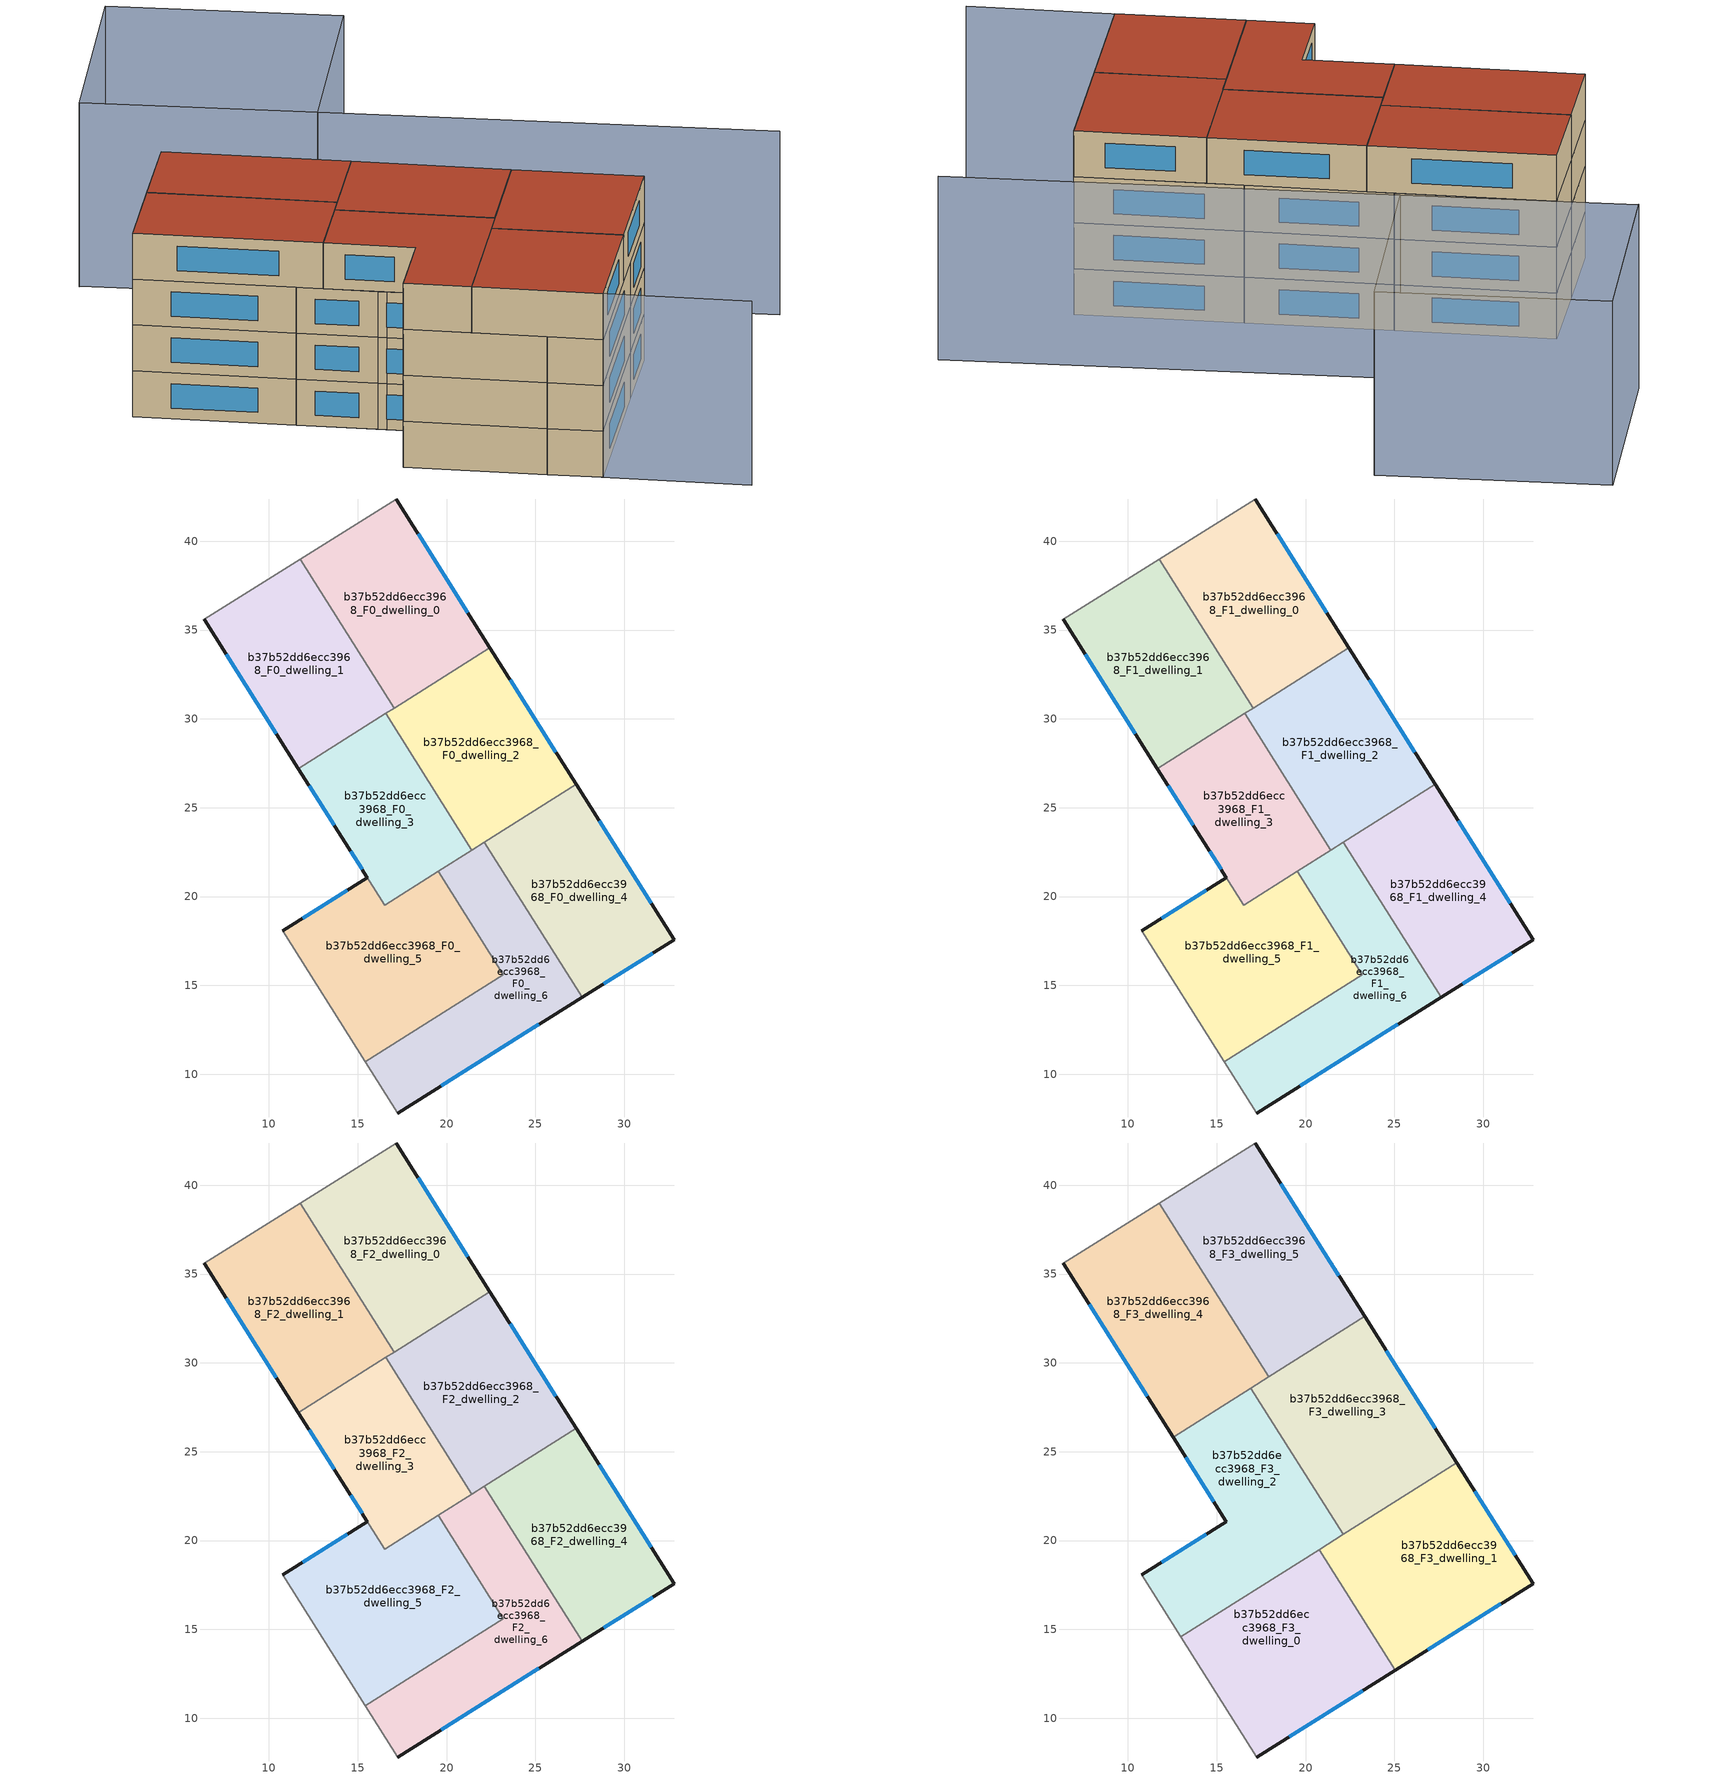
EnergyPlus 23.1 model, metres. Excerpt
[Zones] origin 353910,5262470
b37b52dd6ecc3968_F0_dwelling_0
 floor ground (EU_floor_Construction): 17.16,42.38 22.44,34.01 17.05,30.61 11.76,38.99 z0
 wall outside (EU_wall_Construction): 22.44,34.01 17.16,42.38 z0:3
 wall to b37b52dd6ecc3968_F0_dwelling_1 (EU_wall_Construction): 11.76,38.99 17.05,30.61 z0:3
 wall adiabatic (EU_wall_Construction): 17.16,42.38 11.76,38.99 z0:3
 wall to b37b52dd6ecc3968_F0_dwelling_2 (EU_wall_Construction): 17.05,30.61 22.44,34.01 z0:3
 window (EU_Window_Construction): 21.2,35.98 18.4,40.41 z0.7:2.3
b37b52dd6ecc3968_F0_dwelling_1
 floor ground (EU_floor_Construction): 11.76,38.99 17.05,30.61 11.66,27.21 6.36,35.6 z0
 wall outside (EU_wall_Construction): 6.36,35.6 11.66,27.21 z0:3
 wall adiabatic (EU_wall_Construction): 11.76,38.99 6.36,35.6 z0:3
 wall to b37b52dd6ecc3968_F0_dwelling_3 (EU_wall_Construction): 11.66,27.21 16.57,30.31 z0:3
 wall to b37b52dd6ecc3968_F0_dwelling_2 (EU_wall_Construction): 16.57,30.31 17.05,30.61 z0:3
 window (EU_Window_Construction): 7.61,33.63 10.42,29.18 z0.7:2.3
b37b52dd6ecc3968_F0_dwelling_2
 floor ground (EU_floor_Construction): 22.44,34.01 27.3,26.32 21.43,22.62 16.57,30.31 z0
 wall outside (EU_wall_Construction): 27.3,26.32 22.44,34.01 z0:3
 wall to b37b52dd6ecc3968_F0_dwelling_3 (EU_wall_Construction): 16.57,30.31 21.43,22.62 z0:3
 wall to b37b52dd6ecc3968_F0_dwelling_4 (EU_wall_Construction): 22.13,23.06 27.3,26.32 z0:3
 wall to b37b52dd6ecc3968_F0_dwelling_6 (EU_wall_Construction): 21.43,22.62 22.13,23.06 z0:3
 window (EU_Window_Construction): 26.16,28.13 23.58,32.21 z0.7:2.3
b37b52dd6ecc3968_F0_dwelling_3
 floor ground (EU_floor_Construction): 16.57,30.31 21.43,22.62 16.52,19.52 11.66,27.21 z0
 wall outside (EU_wall_Construction): 11.66,27.21 14.31,23.02 z0:3
 wall to b37b52dd6ecc3968_F0_dwelling_5 (EU_wall_Construction): 14.31,23.02 16.52,19.52 19.53,21.42 z0:3
 wall to b37b52dd6ecc3968_F0_dwelling_6 (EU_wall_Construction): 19.53,21.42 21.43,22.62 z0:3
 window (EU_Window_Construction): 12.28,26.22 13.69,24 z0.7:2.3
b37b52dd6ecc3968_F0_dwelling_4
 floor ground (EU_floor_Construction): 27.3,26.32 32.82,17.58 27.64,14.33 22.13,23.06 z0
 wall outside (EU_wall_Construction): 27.64,14.33 32.82,17.58 27.3,26.32 z0:3
 wall to b37b52dd6ecc3968_F0_dwelling_6 (EU_wall_Construction): 22.13,23.06 27.64,14.33 z0:3
 window (EU_Window_Construction): 28.86,15.09 31.6,16.82 / 31.52,19.63 28.6,24.27 z0.7:2.3
b37b52dd6ecc3968_F0_dwelling_5
 floor ground (EU_floor_Construction): 19.53,21.42 23.2,15.6 15.43,10.7 10.78,18.07 15.54,21.07 14.31,23.02 16.52,19.52 z0
 wall outside (EU_wall_Construction): 14.31,23.02 15.54,21.07 10.78,18.07 z0:3
 wall to b37b52dd6ecc3968_F0_dwelling_6 (EU_wall_Construction): 15.43,10.7 23.2,15.6 19.53,21.42 z0:3
 wall adiabatic (EU_wall_Construction): 10.78,18.07 15.43,10.7 z0:3
 window (EU_Window_Construction): 14.42,20.37 11.89,18.78 / 14.6,22.56 15.25,21.53 z0.7:2.3
b37b52dd6ecc3968_F0_dwelling_6
 floor ground (EU_floor_Construction): 22.13,23.06 27.64,14.33 17.26,7.82 15.43,10.7 23.2,15.6 19.53,21.42 z0
 wall outside (EU_wall_Construction): 17.26,7.82 27.64,14.33 z0:3
 wall adiabatic (EU_wall_Construction): 15.43,10.7 17.26,7.82 z0:3
 window (EU_Window_Construction): 19.7,9.34 25.2,12.8 z0.7:2.3
b37b52dd6ecc3968_F1_dwelling_0
 floor to b37b52dd6ecc3968_F0_dwelling_0 (EU_floor_Construction): 17.16,42.38 22.44,34.01 17.05,30.61 11.76,38.99 z3
 wall outside (EU_wall_Construction): 22.44,34.01 17.16,42.38 z3:6
 wall to b37b52dd6ecc3968_F1_dwelling_1 (EU_wall_Construction): 11.76,38.99 17.05,30.61 z3:6
 wall adiabatic (EU_wall_Construction): 17.16,42.38 11.76,38.99 z3:6
 wall to b37b52dd6ecc3968_F1_dwelling_2 (EU_wall_Construction): 17.05,30.61 22.44,34.01 z3:6
 window (EU_Window_Construction): 21.2,35.98 18.4,40.41 z3.7:5.3
b37b52dd6ecc3968_F1_dwelling_1
 floor to b37b52dd6ecc3968_F0_dwelling_1 (EU_floor_Construction): 11.76,38.99 17.05,30.61 11.66,27.21 6.36,35.6 z3
 wall outside (EU_wall_Construction): 6.36,35.6 11.66,27.21 z3:6
 wall adiabatic (EU_wall_Construction): 11.76,38.99 6.36,35.6 z3:6
 wall to b37b52dd6ecc3968_F1_dwelling_3 (EU_wall_Construction): 11.66,27.21 16.57,30.31 z3:6
 wall to b37b52dd6ecc3968_F1_dwelling_2 (EU_wall_Construction): 16.57,30.31 17.05,30.61 z3:6
 window (EU_Window_Construction): 7.61,33.63 10.42,29.18 z3.7:5.3
b37b52dd6ecc3968_F1_dwelling_2
 floor to b37b52dd6ecc3968_F0_dwelling_2 (EU_floor_Construction): 22.44,34.01 27.3,26.32 21.43,22.62 16.57,30.31 z3
 wall outside (EU_wall_Construction): 27.3,26.32 22.44,34.01 z3:6
 wall to b37b52dd6ecc3968_F1_dwelling_3 (EU_wall_Construction): 16.57,30.31 21.43,22.62 z3:6
 wall to b37b52dd6ecc3968_F1_dwelling_4 (EU_wall_Construction): 22.13,23.06 27.3,26.32 z3:6
 wall to b37b52dd6ecc3968_F1_dwelling_6 (EU_wall_Construction): 21.43,22.62 22.13,23.06 z3:6
 window (EU_Window_Construction): 26.16,28.13 23.58,32.21 z3.7:5.3
b37b52dd6ecc3968_F1_dwelling_3
 floor to b37b52dd6ecc3968_F0_dwelling_3 (EU_floor_Construction): 16.57,30.31 21.43,22.62 16.52,19.52 11.66,27.21 z3
 wall outside (EU_wall_Construction): 11.66,27.21 14.31,23.02 z3:6
 wall to b37b52dd6ecc3968_F1_dwelling_5 (EU_wall_Construction): 14.31,23.02 16.52,19.52 19.53,21.42 z3:6
 wall to b37b52dd6ecc3968_F1_dwelling_6 (EU_wall_Construction): 19.53,21.42 21.43,22.62 z3:6
 window (EU_Window_Construction): 12.28,26.22 13.69,24 z3.7:5.3
b37b52dd6ecc3968_F1_dwelling_4
 floor to b37b52dd6ecc3968_F0_dwelling_4 (EU_floor_Construction): 27.3,26.32 32.82,17.58 27.64,14.33 22.13,23.06 z3
 wall outside (EU_wall_Construction): 27.64,14.33 32.82,17.58 27.3,26.32 z3:6
 wall to b37b52dd6ecc3968_F1_dwelling_6 (EU_wall_Construction): 22.13,23.06 27.64,14.33 z3:6
 window (EU_Window_Construction): 28.86,15.09 31.6,16.82 / 31.52,19.63 28.6,24.27 z3.7:5.3
b37b52dd6ecc3968_F1_dwelling_5
 floor to b37b52dd6ecc3968_F0_dwelling_5 (EU_floor_Construction): 19.53,21.42 23.2,15.6 15.43,10.7 10.78,18.07 15.54,21.07 14.31,23.02 16.52,19.52 z3
 wall outside (EU_wall_Construction): 14.31,23.02 15.54,21.07 10.78,18.07 z3:6
 wall to b37b52dd6ecc3968_F1_dwelling_6 (EU_wall_Construction): 15.43,10.7 23.2,15.6 19.53,21.42 z3:6
 wall adiabatic (EU_wall_Construction): 10.78,18.07 15.43,10.7 z3:6
 window (EU_Window_Construction): 14.42,20.37 11.89,18.78 / 14.6,22.56 15.25,21.53 z3.7:5.3
b37b52dd6ecc3968_F1_dwelling_6
 floor to b37b52dd6ecc3968_F0_dwelling_6 (EU_floor_Construction): 22.13,23.06 27.64,14.33 17.26,7.82 15.43,10.7 23.2,15.6 19.53,21.42 z3
 wall outside (EU_wall_Construction): 17.26,7.82 27.64,14.33 z3:6
 wall adiabatic (EU_wall_Construction): 15.43,10.7 17.26,7.82 z3:6
 window (EU_Window_Construction): 19.7,9.34 25.2,12.8 z3.7:5.3
b37b52dd6ecc3968_F2_dwelling_0
 floor to b37b52dd6ecc3968_F1_dwelling_0 (EU_floor_Construction): 17.16,42.38 22.44,34.01 17.05,30.61 11.76,38.99 z6
 wall outside (EU_wall_Construction): 22.44,34.01 17.16,42.38 z6:9
 wall to b37b52dd6ecc3968_F2_dwelling_1 (EU_wall_Construction): 11.76,38.99 17.05,30.61 z6:9
 wall adiabatic (EU_wall_Construction): 17.16,42.38 11.76,38.99 z6:9
 wall to b37b52dd6ecc3968_F2_dwelling_2 (EU_wall_Construction): 17.05,30.61 22.44,34.01 z6:9
 window (EU_Window_Construction): 21.2,35.98 18.4,40.41 z6.7:8.3
b37b52dd6ecc3968_F2_dwelling_1
 floor to b37b52dd6ecc3968_F1_dwelling_1 (EU_floor_Construction): 11.76,38.99 17.05,30.61 11.66,27.21 6.36,35.6 z6
 wall outside (EU_wall_Construction): 6.36,35.6 11.66,27.21 z6:9
 wall adiabatic (EU_wall_Construction): 11.76,38.99 6.36,35.6 z6:9
 wall to b37b52dd6ecc3968_F2_dwelling_3 (EU_wall_Construction): 11.66,27.21 16.57,30.31 z6:9
 wall to b37b52dd6ecc3968_F2_dwelling_2 (EU_wall_Construction): 16.57,30.31 17.05,30.61 z6:9
 window (EU_Window_Construction): 7.61,33.63 10.42,29.18 z6.7:8.3
b37b52dd6ecc3968_F2_dwelling_2
 floor to b37b52dd6ecc3968_F1_dwelling_2 (EU_floor_Construction): 22.44,34.01 27.3,26.32 21.43,22.62 16.57,30.31 z6
 wall outside (EU_wall_Construction): 27.3,26.32 22.44,34.01 z6:9
 wall to b37b52dd6ecc3968_F2_dwelling_3 (EU_wall_Construction): 16.57,30.31 21.43,22.62 z6:9
 wall to b37b52dd6ecc3968_F2_dwelling_4 (EU_wall_Construction): 22.13,23.06 27.3,26.32 z6:9
 wall to b37b52dd6ecc3968_F2_dwelling_6 (EU_wall_Construction): 21.43,22.62 22.13,23.06 z6:9
 window (EU_Window_Construction): 26.16,28.13 23.58,32.21 z6.7:8.3
b37b52dd6ecc3968_F2_dwelling_3
 floor to b37b52dd6ecc3968_F1_dwelling_3 (EU_floor_Construction): 16.57,30.31 21.43,22.62 16.52,19.52 11.66,27.21 z6
 wall outside (EU_wall_Construction): 11.66,27.21 14.31,23.02 z6:9
 wall to b37b52dd6ecc3968_F2_dwelling_5 (EU_wall_Construction): 14.31,23.02 16.52,19.52 19.53,21.42 z6:9
 wall to b37b52dd6ecc3968_F2_dwelling_6 (EU_wall_Construction): 19.53,21.42 21.43,22.62 z6:9
 window (EU_Window_Construction): 12.28,26.22 13.69,24 z6.7:8.3
 ceiling adiabatic (EU_roof_Construction): 20.9,22.28 16.92,28.58 12.54,25.81 16.52,19.52 z9
b37b52dd6ecc3968_F2_dwelling_4
 floor to b37b52dd6ecc3968_F1_dwelling_4 (EU_floor_Construction): 27.3,26.32 32.82,17.58 27.64,14.33 22.13,23.06 z6
 wall outside (EU_wall_Construction): 27.64,14.33 32.82,17.58 27.3,26.32 z6:9
 wall to b37b52dd6ecc3968_F2_dwelling_6 (EU_wall_Construction): 22.13,23.06 27.64,14.33 z6:9
 window (EU_Window_Construction): 28.86,15.09 31.6,16.82 / 31.52,19.63 28.6,24.27 z6.7:8.3
b37b52dd6ecc3968_F2_dwelling_5
 floor to b37b52dd6ecc3968_F1_dwelling_5 (EU_floor_Construction): 19.53,21.42 23.2,15.6 15.43,10.7 10.78,18.07 15.54,21.07 14.31,23.02 16.52,19.52 z6
 wall outside (EU_wall_Construction): 14.31,23.02 15.54,21.07 10.78,18.07 z6:9
 wall to b37b52dd6ecc3968_F2_dwelling_6 (EU_wall_Construction): 15.43,10.7 23.2,15.6 19.53,21.42 z6:9
 wall adiabatic (EU_wall_Construction): 10.78,18.07 15.43,10.7 z6:9
 window (EU_Window_Construction): 14.42,20.37 11.89,18.78 / 14.6,22.56 15.25,21.53 z6.7:8.3
b37b52dd6ecc3968_F2_dwelling_6
 floor to b37b52dd6ecc3968_F1_dwelling_6 (EU_floor_Construction): 22.13,23.06 27.64,14.33 17.26,7.82 15.43,10.7 23.2,15.6 19.53,21.42 z6
 wall outside (EU_wall_Construction): 17.26,7.82 27.64,14.33 z6:9
 wall adiabatic (EU_wall_Construction): 15.43,10.7 17.26,7.82 z6:9
 window (EU_Window_Construction): 19.7,9.34 25.2,12.8 z6.7:8.3
b37b52dd6ecc3968_F3_dwelling_0
 floor to b37b52dd6ecc3968_F2_dwelling_5 (EU_floor_Construction): 20.76,19.48 23.2,15.6 15.44,10.7 12.99,14.58 z9
 floor to b37b52dd6ecc3968_F2_dwelling_6 (EU_floor_Construction): 20.77,19.49 25.05,12.71 17.26,7.82 15.44,10.7 23.2,15.6 20.76,19.48 z9
 wall outside (EU_wall_Construction): 17.26,7.82 25.05,12.71 z9:12
 wall adiabatic (EU_wall_Construction): 12.99,14.58 17.26,7.82 z9:12
 wall to b37b52dd6ecc3968_F3_dwelling_1 (EU_wall_Construction): 25.05,12.71 20.77,19.49 z9:12
 wall to b37b52dd6ecc3968_F3_dwelling_2 (EU_wall_Construction): 20.77,19.49 12.99,14.58 z9:12
 window (EU_Window_Construction): 19.09,8.96 23.22,11.56 z9.7:11.3
 roof outside (EU_roof_Construction): 25.05,12.71 20.77,19.49 12.99,14.58 17.26,7.82 z12
b37b52dd6ecc3968_F3_dwelling_1
 floor to b37b52dd6ecc3968_F2_dwelling_4 (EU_floor_Construction): 28.52,24.38 32.82,17.58 27.64,14.33 23.35,21.12 z9
 floor to b37b52dd6ecc3968_F2_dwelling_6 (EU_floor_Construction): 23.35,21.12 27.64,14.33 25.05,12.71 20.77,19.49 z9
 wall outside (EU_wall_Construction): 25.05,12.71 32.82,17.58 28.52,24.38 z9:12
 wall to b37b52dd6ecc3968_F3_dwelling_2 (EU_wall_Construction): 28.52,24.38 22.12,20.34 20.77,19.49 z9:12
 window (EU_Window_Construction): 31.81,19.18 29.53,22.79 / 26.88,13.85 31,16.43 z9.7:11.3
 roof outside (EU_roof_Construction): 32.82,17.58 28.52,24.38 20.77,19.49 25.05,12.71 z12
b37b52dd6ecc3968_F3_dwelling_2
 floor adiabatic (EU_floor_Construction): 16.92,28.58 20.9,22.28 16.52,19.52 12.54,25.81 z9
 floor to b37b52dd6ecc3968_F2_dwelling_5 (EU_floor_Construction): 19.53,21.42 20.76,19.48 12.99,14.58 10.78,18.07 15.54,21.07 14.68,22.44 16.52,19.52 z9
 floor to b37b52dd6ecc3968_F2_dwelling_6 (EU_floor_Construction): 23.35,21.12 20.76,19.48 19.53,21.42 20.9,22.28 22.12,20.34 z9
 wall outside (EU_wall_Construction): 12.54,25.81 15.54,21.07 10.78,18.07 z9:12
 wall to b37b52dd6ecc3968_F3_dwelling_3 (EU_wall_Construction): 28.52,24.38 22.12,20.34 16.92,28.58 z9:12
 wall adiabatic (EU_wall_Construction): 10.78,18.07 12.99,14.58 z9:12
 wall to b37b52dd6ecc3968_F3_dwelling_4 (EU_wall_Construction): 16.92,28.58 12.54,25.81 z9:12
 window (EU_Window_Construction): 14.42,20.37 11.89,18.78 / 13.25,24.7 14.83,22.18 z9.7:11.3
 roof outside (EU_roof_Construction): 22.12,20.34 16.92,28.58 12.54,25.81 15.54,21.07 10.78,18.07 12.99,14.58 z12
b37b52dd6ecc3968_F3_dwelling_3
 floor to b37b52dd6ecc3968_F2_dwelling_2 (EU_floor_Construction): 23.32,32.62 27.3,26.32 21.43,22.62 17.45,28.91 z9
 floor to b37b52dd6ecc3968_F2_dwelling_4 (EU_floor_Construction): 27.3,26.32 28.52,24.38 23.35,21.12 22.13,23.06 z9
 floor to b37b52dd6ecc3968_F2_dwelling_3 (EU_floor_Construction): 17.45,28.91 21.43,22.62 20.9,22.28 16.92,28.58 z9
 floor to b37b52dd6ecc3968_F2_dwelling_6 (EU_floor_Construction): 22.13,23.06 23.35,21.12 22.12,20.34 20.9,22.28 z9
 wall outside (EU_wall_Construction): 28.52,24.38 23.33,32.62 z9:12
 wall to b37b52dd6ecc3968_F3_dwelling_5 (EU_wall_Construction): 23.33,32.62 17.93,29.21 z9:12
 wall to b37b52dd6ecc3968_F3_dwelling_4 (EU_wall_Construction): 17.93,29.21 16.92,28.58 z9:12
 window (EU_Window_Construction): 27.3,26.32 24.55,30.69 z9.7:11.3
 roof outside (EU_roof_Construction): 28.52,24.38 23.33,32.62 16.92,28.58 22.12,20.34 z12
b37b52dd6ecc3968_F3_dwelling_4
 floor to b37b52dd6ecc3968_F2_dwelling_1 (EU_floor_Construction): 11.76,38.99 17.05,30.61 11.66,27.21 6.36,35.6 z9
 floor to b37b52dd6ecc3968_F2_dwelling_3 (EU_floor_Construction): 16.57,30.31 17.45,28.91 12.54,25.81 11.66,27.21 z9
 floor to b37b52dd6ecc3968_F2_dwelling_2 (EU_floor_Construction): 17.05,30.61 17.93,29.21 17.45,28.91 16.57,30.31 z9
 wall outside (EU_wall_Construction): 6.36,35.6 12.54,25.81 z9:12
 wall adiabatic (EU_wall_Construction): 11.76,38.99 6.36,35.6 z9:12
 wall to b37b52dd6ecc3968_F3_dwelling_5 (EU_wall_Construction): 17.93,29.21 11.76,38.99 z9:12
 window (EU_Window_Construction): 7.81,33.3 11.09,28.11 z9.7:11.3
 roof outside (EU_roof_Construction): 17.93,29.21 11.76,38.99 6.36,35.6 12.54,25.81 z12
b37b52dd6ecc3968_F3_dwelling_5
 floor to b37b52dd6ecc3968_F2_dwelling_0 (EU_floor_Construction): 17.16,42.38 22.44,34.01 17.05,30.61 11.76,38.99 z9
 floor to b37b52dd6ecc3968_F2_dwelling_2 (EU_floor_Construction): 22.44,34.01 23.32,32.62 17.93,29.21 17.05,30.61 z9
 wall outside (EU_wall_Construction): 23.33,32.62 17.16,42.38 z9:12
 wall adiabatic (EU_wall_Construction): 17.16,42.38 11.76,38.99 z9:12
 window (EU_Window_Construction): 21.88,34.91 18.61,40.09 z9.7:11.3
 roof outside (EU_roof_Construction): 23.33,32.62 17.16,42.38 11.76,38.99 17.93,29.21 z12
shading: 10.82,18.1 22.07,0.19 / 32.39,59.42 19.85,51.04 / 43.48,15.81 27.92,39.07 / 40.45,47.46 27.92,39.07 / 27.92,39.07 19.89,51.06 / 19.89,51.06 32.42,59.45 / 32.42,59.45 40.45,47.46 z0:12
[Building]
EU S2 Campaign: North Axis=0; Terrain=City; Solar Distribution=FullExterior
[Site:Location]
Budapest.Ferenc.Liszt.Intl.AP: Latitude=47.437; Longitude=19.256; Time Zone=1; Elevation=185
[SizingPeriod:WeatherFileDays]
AnnualSizingPeriod: Begin Month=1; Begin Day of Month=1; End Month=12; End Day of Month=31; Day of Week for Start Day=Monday; Use Weather File Daylight Saving Period=No; Use Weather File Rain and Snow Indicators=No
[MATERIAL]
EU_InternalMass_Material: Roughness=MediumRough; Thickness=0.1; Conductivity=1; Density=1800; Specific Heat=900; Thermal Absorptance=0.9; Solar Absorptance=0.7; Visible Absorptance=0.7
[MATERIAL:NOMASS] Roughness=MediumRough; Thermal Absorptance=0.9; Solar Absorptance=0.7; Visible Absorptance=0.7
Name | Thermal Resistance
EU_wall_NoMass | 0.832559
EU_roof_NoMass | 1.39638
EU_floor_NoMass | 0.872794
[WINDOWMATERIAL:SIMPLEGLAZINGSYSTEM]
EU_Window_SimpleGlazing: UFactor=2.79869; Solar Heat Gain Coefficient=0.75; Visible Transmittance=0.75
[CONSTRUCTION]
EU_wall_Construction: EU_wall_NoMass
EU_roof_Construction: EU_roof_NoMass
EU_floor_Construction: EU_floor_NoMass
EU_Window_Construction: EU_Window_SimpleGlazing
EU_InternalMass_Construction: EU_InternalMass_Material
[ZONE] Type=1; Multiplier=1; Ceiling Height=autocalculate; Floor Area=autocalculate; Part of Total Floor Area=Yes
Name | Volume
b37b52dd6ecc3968_F0_dwelling_0; b37b52dd6ecc3968_F1_dwelling_0; b37b52dd6ecc3968_F2_dwelling_0 | 189.508
b37b52dd6ecc3968_F3_dwelling_0 | 221.103
b37b52dd6ecc3968_F0_dwelling_1; b37b52dd6ecc3968_F1_dwelling_1; b37b52dd6ecc3968_F2_dwelling_1 | 189.516
b37b52dd6ecc3968_F3_dwelling_1 | 221.093
b37b52dd6ecc3968_F0_dwelling_2; b37b52dd6ecc3968_F1_dwelling_2; b37b52dd6ecc3968_F2_dwelling_2 | 189.531
b37b52dd6ecc3968_F3_dwelling_2 | 221.136
b37b52dd6ecc3968_F0_dwelling_3; b37b52dd6ecc3968_F1_dwelling_3; b37b52dd6ecc3968_F2_dwelling_3 | 158.359
b37b52dd6ecc3968_F3_dwelling_3 | 221.127
b37b52dd6ecc3968_F0_dwelling_4; b37b52dd6ecc3968_F1_dwelling_4; b37b52dd6ecc3968_F2_dwelling_4 | 189.515
b37b52dd6ecc3968_F3_dwelling_4 | 221.076
b37b52dd6ecc3968_F0_dwelling_5; b37b52dd6ecc3968_F1_dwelling_5; b37b52dd6ecc3968_F2_dwelling_5 | 220.672
b37b52dd6ecc3968_F3_dwelling_5 | 221.122
b37b52dd6ecc3968_F0_dwelling_6; b37b52dd6ecc3968_F1_dwelling_6; b37b52dd6ecc3968_F2_dwelling_6 | 189.529
[INTERNALMASS] Construction=EU_InternalMass_Construction
Name | Zone or ZoneList | Surface Area
b37b52dd6ecc3968_F0_dwelling_0_EU_InternalMass | b37b52dd6ecc3968_F0_dwelling_0 | 63.1726
b37b52dd6ecc3968_F0_dwelling_1_EU_InternalMass | b37b52dd6ecc3968_F0_dwelling_1 | 63.1708
b37b52dd6ecc3968_F0_dwelling_2_EU_InternalMass | b37b52dd6ecc3968_F0_dwelling_2 | 63.1769
b37b52dd6ecc3968_F0_dwelling_3_EU_InternalMass | b37b52dd6ecc3968_F0_dwelling_3 | 52.7965
b37b52dd6ecc3968_F0_dwelling_4_EU_InternalMass | b37b52dd6ecc3968_F0_dwelling_4 | 63.173
b37b52dd6ecc3968_F0_dwelling_5_EU_InternalMass | b37b52dd6ecc3968_F0_dwelling_5 | 73.5618
b37b52dd6ecc3968_F0_dwelling_6_EU_InternalMass | b37b52dd6ecc3968_F0_dwelling_6 | 63.1762
b37b52dd6ecc3968_F1_dwelling_0_EU_InternalMass | b37b52dd6ecc3968_F1_dwelling_0 | 63.1726
b37b52dd6ecc3968_F1_dwelling_1_EU_InternalMass | b37b52dd6ecc3968_F1_dwelling_1 | 63.1708
b37b52dd6ecc3968_F1_dwelling_2_EU_InternalMass | b37b52dd6ecc3968_F1_dwelling_2 | 63.1769
b37b52dd6ecc3968_F1_dwelling_3_EU_InternalMass | b37b52dd6ecc3968_F1_dwelling_3 | 52.7965
b37b52dd6ecc3968_F1_dwelling_4_EU_InternalMass | b37b52dd6ecc3968_F1_dwelling_4 | 63.173
b37b52dd6ecc3968_F1_dwelling_5_EU_InternalMass | b37b52dd6ecc3968_F1_dwelling_5 | 73.5618
b37b52dd6ecc3968_F1_dwelling_6_EU_InternalMass | b37b52dd6ecc3968_F1_dwelling_6 | 63.1762
b37b52dd6ecc3968_F2_dwelling_0_EU_InternalMass | b37b52dd6ecc3968_F2_dwelling_0 | 63.1726
b37b52dd6ecc3968_F2_dwelling_1_EU_InternalMass | b37b52dd6ecc3968_F2_dwelling_1 | 63.1708
b37b52dd6ecc3968_F2_dwelling_2_EU_InternalMass | b37b52dd6ecc3968_F2_dwelling_2 | 63.1769
b37b52dd6ecc3968_F2_dwelling_3_EU_InternalMass | b37b52dd6ecc3968_F2_dwelling_3 | 52.7965
b37b52dd6ecc3968_F2_dwelling_4_EU_InternalMass | b37b52dd6ecc3968_F2_dwelling_4 | 63.173
b37b52dd6ecc3968_F2_dwelling_5_EU_InternalMass | b37b52dd6ecc3968_F2_dwelling_5 | 73.5618
b37b52dd6ecc3968_F2_dwelling_6_EU_InternalMass | b37b52dd6ecc3968_F2_dwelling_6 | 63.1762
b37b52dd6ecc3968_F3_dwelling_0_EU_InternalMass | b37b52dd6ecc3968_F3_dwelling_0 | 73.7011
b37b52dd6ecc3968_F3_dwelling_1_EU_InternalMass | b37b52dd6ecc3968_F3_dwelling_1 | 73.6977
b37b52dd6ecc3968_F3_dwelling_2_EU_InternalMass | b37b52dd6ecc3968_F3_dwelling_2 | 73.7163
b37b52dd6ecc3968_F3_dwelling_3_EU_InternalMass | b37b52dd6ecc3968_F3_dwelling_3 | 73.7089
b37b52dd6ecc3968_F3_dwelling_4_EU_InternalMass | b37b52dd6ecc3968_F3_dwelling_4 | 73.6977
b37b52dd6ecc3968_F3_dwelling_5_EU_InternalMass | b37b52dd6ecc3968_F3_dwelling_5 | 73.707
[OTHEREQUIPMENT] Fuel Type=Electricity; Design Level Calculation Method=Watts/Area; Power per Zone Floor Area=1; Fraction Latent=0; Fraction Radiant=0; Fraction Lost=0; Carbon Dioxide Generation Rate=0; EndUse Subcategory=EU_Step8_InternalGains
Name | Zone or ZoneList or Space or SpaceList | Schedule
EU_Step8_InternalGain_b37b52dd6ecc3968_F0_dwelling_0_f000 | b37b52dd6ecc3968_F0_dwelling_0 | EU_Step8_GainSchedule_b37b52dd6ecc3968_F0_dwelling_0_f000
EU_Step8_InternalGain_b37b52dd6ecc3968_F0_dwelling_1_f000 | b37b52dd6ecc3968_F0_dwelling_1 | EU_Step8_GainSchedule_b37b52dd6ecc3968_F0_dwelling_1_f000
EU_Step8_InternalGain_b37b52dd6ecc3968_F0_dwelling_2_f000 | b37b52dd6ecc3968_F0_dwelling_2 | EU_Step8_GainSchedule_b37b52dd6ecc3968_F0_dwelling_2_f000
EU_Step8_InternalGain_b37b52dd6ecc3968_F0_dwelling_3_f000 | b37b52dd6ecc3968_F0_dwelling_3 | EU_Step8_GainSchedule_b37b52dd6ecc3968_F0_dwelling_3_f000
EU_Step8_InternalGain_b37b52dd6ecc3968_F0_dwelling_4_f000 | b37b52dd6ecc3968_F0_dwelling_4 | EU_Step8_GainSchedule_b37b52dd6ecc3968_F0_dwelling_4_f000
EU_Step8_InternalGain_b37b52dd6ecc3968_F0_dwelling_5_f000 | b37b52dd6ecc3968_F0_dwelling_5 | EU_Step8_GainSchedule_b37b52dd6ecc3968_F0_dwelling_5_f000
EU_Step8_InternalGain_b37b52dd6ecc3968_F0_dwelling_6_f000 | b37b52dd6ecc3968_F0_dwelling_6 | EU_Step8_GainSchedule_b37b52dd6ecc3968_F0_dwelling_6_f000
EU_Step8_InternalGain_b37b52dd6ecc3968_F1_dwelling_0_f000 | b37b52dd6ecc3968_F1_dwelling_0 | EU_Step8_GainSchedule_b37b52dd6ecc3968_F1_dwelling_0_f000
EU_Step8_InternalGain_b37b52dd6ecc3968_F1_dwelling_1_f000 | b37b52dd6ecc3968_F1_dwelling_1 | EU_Step8_GainSchedule_b37b52dd6ecc3968_F1_dwelling_1_f000
EU_Step8_InternalGain_b37b52dd6ecc3968_F1_dwelling_2_f000 | b37b52dd6ecc3968_F1_dwelling_2 | EU_Step8_GainSchedule_b37b52dd6ecc3968_F1_dwelling_2_f000
EU_Step8_InternalGain_b37b52dd6ecc3968_F1_dwelling_3_f000 | b37b52dd6ecc3968_F1_dwelling_3 | EU_Step8_GainSchedule_b37b52dd6ecc3968_F1_dwelling_3_f000
EU_Step8_InternalGain_b37b52dd6ecc3968_F1_dwelling_4_f000 | b37b52dd6ecc3968_F1_dwelling_4 | EU_Step8_GainSchedule_b37b52dd6ecc3968_F1_dwelling_4_f000
EU_Step8_InternalGain_b37b52dd6ecc3968_F1_dwelling_5_f000 | b37b52dd6ecc3968_F1_dwelling_5 | EU_Step8_GainSchedule_b37b52dd6ecc3968_F1_dwelling_5_f000
EU_Step8_InternalGain_b37b52dd6ecc3968_F1_dwelling_6_f000 | b37b52dd6ecc3968_F1_dwelling_6 | EU_Step8_GainSchedule_b37b52dd6ecc3968_F1_dwelling_6_f000
EU_Step8_InternalGain_b37b52dd6ecc3968_F2_dwelling_0_f000 | b37b52dd6ecc3968_F2_dwelling_0 | EU_Step8_GainSchedule_b37b52dd6ecc3968_F2_dwelling_0_f000
EU_Step8_InternalGain_b37b52dd6ecc3968_F2_dwelling_1_f000 | b37b52dd6ecc3968_F2_dwelling_1 | EU_Step8_GainSchedule_b37b52dd6ecc3968_F2_dwelling_1_f000
EU_Step8_InternalGain_b37b52dd6ecc3968_F2_dwelling_2_f000 | b37b52dd6ecc3968_F2_dwelling_2 | EU_Step8_GainSchedule_b37b52dd6ecc3968_F2_dwelling_2_f000
EU_Step8_InternalGain_b37b52dd6ecc3968_F2_dwelling_3_f000 | b37b52dd6ecc3968_F2_dwelling_3 | EU_Step8_GainSchedule_b37b52dd6ecc3968_F2_dwelling_3_f000
EU_Step8_InternalGain_b37b52dd6ecc3968_F2_dwelling_4_f000 | b37b52dd6ecc3968_F2_dwelling_4 | EU_Step8_GainSchedule_b37b52dd6ecc3968_F2_dwelling_4_f000
EU_Step8_InternalGain_b37b52dd6ecc3968_F2_dwelling_5_f000 | b37b52dd6ecc3968_F2_dwelling_5 | EU_Step8_GainSchedule_b37b52dd6ecc3968_F2_dwelling_5_f000
EU_Step8_InternalGain_b37b52dd6ecc3968_F2_dwelling_6_f000 | b37b52dd6ecc3968_F2_dwelling_6 | EU_Step8_GainSchedule_b37b52dd6ecc3968_F2_dwelling_6_f000
EU_Step8_InternalGain_b37b52dd6ecc3968_F3_dwelling_0_f000 | b37b52dd6ecc3968_F3_dwelling_0 | EU_Step8_GainSchedule_b37b52dd6ecc3968_F3_dwelling_0_f000
EU_Step8_InternalGain_b37b52dd6ecc3968_F3_dwelling_1_f000 | b37b52dd6ecc3968_F3_dwelling_1 | EU_Step8_GainSchedule_b37b52dd6ecc3968_F3_dwelling_1_f000
EU_Step8_InternalGain_b37b52dd6ecc3968_F3_dwelling_2_f000 | b37b52dd6ecc3968_F3_dwelling_2 | EU_Step8_GainSchedule_b37b52dd6ecc3968_F3_dwelling_2_f000
EU_Step8_InternalGain_b37b52dd6ecc3968_F3_dwelling_3_f000 | b37b52dd6ecc3968_F3_dwelling_3 | EU_Step8_GainSchedule_b37b52dd6ecc3968_F3_dwelling_3_f000
EU_Step8_InternalGain_b37b52dd6ecc3968_F3_dwelling_4_f000 | b37b52dd6ecc3968_F3_dwelling_4 | EU_Step8_GainSchedule_b37b52dd6ecc3968_F3_dwelling_4_f000
EU_Step8_InternalGain_b37b52dd6ecc3968_F3_dwelling_5_f000 | b37b52dd6ecc3968_F3_dwelling_5 | EU_Step8_GainSchedule_b37b52dd6ecc3968_F3_dwelling_5_f000
[ZONEVENTILATION:DESIGNFLOWRATE] Schedule=EU_AlwaysOn; Design Flow Rate Calculation Method=AirChanges/Hour; Air Changes per Hour=0.475469; Ventilation Type=Natural; Fan Pressure Rise=0; Fan Total Efficiency=1; Constant Term Coefficient=1; Temperature Term Coefficient=0; Velocity Term Coefficient=0; Velocity Squared Term Coefficient=0; Minimum Indoor Temperature=-100; Maximum Indoor Temperature=100; Delta Temperature=-100; Minimum Outdoor Temperature=-100; Maximum Outdoor Temperature=100; Maximum Wind Speed=40
Name | Zone or ZoneList or Space or SpaceList
EU_ConstantAir_b37b52dd6ecc3968_F0_dwelling_0 | b37b52dd6ecc3968_F0_dwelling_0
EU_ConstantAir_b37b52dd6ecc3968_F0_dwelling_1 | b37b52dd6ecc3968_F0_dwelling_1
EU_ConstantAir_b37b52dd6ecc3968_F0_dwelling_2 | b37b52dd6ecc3968_F0_dwelling_2
EU_ConstantAir_b37b52dd6ecc3968_F0_dwelling_3 | b37b52dd6ecc3968_F0_dwelling_3
EU_ConstantAir_b37b52dd6ecc3968_F0_dwelling_4 | b37b52dd6ecc3968_F0_dwelling_4
EU_ConstantAir_b37b52dd6ecc3968_F0_dwelling_5 | b37b52dd6ecc3968_F0_dwelling_5
EU_ConstantAir_b37b52dd6ecc3968_F0_dwelling_6 | b37b52dd6ecc3968_F0_dwelling_6
EU_ConstantAir_b37b52dd6ecc3968_F1_dwelling_0 | b37b52dd6ecc3968_F1_dwelling_0
EU_ConstantAir_b37b52dd6ecc3968_F1_dwelling_1 | b37b52dd6ecc3968_F1_dwelling_1
EU_ConstantAir_b37b52dd6ecc3968_F1_dwelling_2 | b37b52dd6ecc3968_F1_dwelling_2
EU_ConstantAir_b37b52dd6ecc3968_F1_dwelling_3 | b37b52dd6ecc3968_F1_dwelling_3
EU_ConstantAir_b37b52dd6ecc3968_F1_dwelling_4 | b37b52dd6ecc3968_F1_dwelling_4
EU_ConstantAir_b37b52dd6ecc3968_F1_dwelling_5 | b37b52dd6ecc3968_F1_dwelling_5
EU_ConstantAir_b37b52dd6ecc3968_F1_dwelling_6 | b37b52dd6ecc3968_F1_dwelling_6
EU_ConstantAir_b37b52dd6ecc3968_F2_dwelling_0 | b37b52dd6ecc3968_F2_dwelling_0
EU_ConstantAir_b37b52dd6ecc3968_F2_dwelling_1 | b37b52dd6ecc3968_F2_dwelling_1
EU_ConstantAir_b37b52dd6ecc3968_F2_dwelling_2 | b37b52dd6ecc3968_F2_dwelling_2
EU_ConstantAir_b37b52dd6ecc3968_F2_dwelling_3 | b37b52dd6ecc3968_F2_dwelling_3
EU_ConstantAir_b37b52dd6ecc3968_F2_dwelling_4 | b37b52dd6ecc3968_F2_dwelling_4
EU_ConstantAir_b37b52dd6ecc3968_F2_dwelling_5 | b37b52dd6ecc3968_F2_dwelling_5
EU_ConstantAir_b37b52dd6ecc3968_F2_dwelling_6 | b37b52dd6ecc3968_F2_dwelling_6
EU_ConstantAir_b37b52dd6ecc3968_F3_dwelling_0 | b37b52dd6ecc3968_F3_dwelling_0
EU_ConstantAir_b37b52dd6ecc3968_F3_dwelling_1 | b37b52dd6ecc3968_F3_dwelling_1
EU_ConstantAir_b37b52dd6ecc3968_F3_dwelling_2 | b37b52dd6ecc3968_F3_dwelling_2
EU_ConstantAir_b37b52dd6ecc3968_F3_dwelling_3 | b37b52dd6ecc3968_F3_dwelling_3
EU_ConstantAir_b37b52dd6ecc3968_F3_dwelling_4 | b37b52dd6ecc3968_F3_dwelling_4
EU_ConstantAir_b37b52dd6ecc3968_F3_dwelling_5 | b37b52dd6ecc3968_F3_dwelling_5
[HVACTEMPLATE:THERMOSTAT] Constant Heating Setpoint=20; Constant Cooling Setpoint=50
EU_HeatOnly_b37b52dd6ecc3968_F0_dwelling_0; EU_HeatOnly_b37b52dd6ecc3968_F0_dwelling_1; EU_HeatOnly_b37b52dd6ecc3968_F0_dwelling_2; EU_HeatOnly_b37b52dd6ecc3968_F0_dwelling_3; EU_HeatOnly_b37b52dd6ecc3968_F0_dwelling_4; EU_HeatOnly_b37b52dd6ecc3968_F0_dwelling_5; EU_HeatOnly_b37b52dd6ecc3968_F0_dwelling_6; EU_HeatOnly_b37b52dd6ecc3968_F1_dwelling_0; EU_HeatOnly_b37b52dd6ecc3968_F1_dwelling_1; EU_HeatOnly_b37b52dd6ecc3968_F1_dwelling_2; EU_HeatOnly_b37b52dd6ecc3968_F1_dwelling_3; EU_HeatOnly_b37b52dd6ecc3968_F1_dwelling_4; EU_HeatOnly_b37b52dd6ecc3968_F1_dwelling_5; EU_HeatOnly_b37b52dd6ecc3968_F1_dwelling_6; EU_HeatOnly_b37b52dd6ecc3968_F2_dwelling_0; EU_HeatOnly_b37b52dd6ecc3968_F2_dwelling_1; EU_HeatOnly_b37b52dd6ecc3968_F2_dwelling_2; EU_HeatOnly_b37b52dd6ecc3968_F2_dwelling_3; EU_HeatOnly_b37b52dd6ecc3968_F2_dwelling_4; EU_HeatOnly_b37b52dd6ecc3968_F2_dwelling_5; EU_HeatOnly_b37b52dd6ecc3968_F2_dwelling_6; EU_HeatOnly_b37b52dd6ecc3968_F3_dwelling_0; EU_HeatOnly_b37b52dd6ecc3968_F3_dwelling_1; EU_HeatOnly_b37b52dd6ecc3968_F3_dwelling_2; EU_HeatOnly_b37b52dd6ecc3968_F3_dwelling_3; EU_HeatOnly_b37b52dd6ecc3968_F3_dwelling_4; EU_HeatOnly_b37b52dd6ecc3968_F3_dwelling_5
[HVACTEMPLATE:ZONE:IDEALLOADSAIRSYSTEM] System Availability Schedule=EU_AlwaysOn; Maximum Heating Supply Air Temperature=50; Minimum Cooling Supply Air Temperature=13; Maximum Heating Supply Air Humidity Ratio=0.0156; Minimum Cooling Supply Air Humidity Ratio=0.0077; Heating Limit=NoLimit; Cooling Limit=NoLimit; Heating Availability Schedule=EU_AlwaysOn; Cooling Availability Schedule=EU_CoolingOff; Dehumidification Control Type=ConstantSensibleHeatRatio; Cooling Sensible Heat Ratio=0.7; Dehumidification Setpoint=60; Humidification Control Type=None; Humidification Setpoint=30; Outdoor Air Method=None; Outdoor Air Flow Rate per Person=0.00944; Outdoor Air Flow Rate per Zone Floor Area=0; Outdoor Air Flow Rate per Zone=0; Demand Controlled Ventilation Type=None; Outdoor Air Economizer Type=NoEconomizer; Heat Recovery Type=None; Sensible Heat Recovery Effectiveness=0.7; Latent Heat Recovery Effectiveness=0.65
Name | Template Thermostat
b37b52dd6ecc3968_F0_dwelling_0 | EU_HeatOnly_b37b52dd6ecc3968_F0_dwelling_0
b37b52dd6ecc3968_F0_dwelling_1 | EU_HeatOnly_b37b52dd6ecc3968_F0_dwelling_1
b37b52dd6ecc3968_F0_dwelling_2 | EU_HeatOnly_b37b52dd6ecc3968_F0_dwelling_2
b37b52dd6ecc3968_F0_dwelling_3 | EU_HeatOnly_b37b52dd6ecc3968_F0_dwelling_3
b37b52dd6ecc3968_F0_dwelling_4 | EU_HeatOnly_b37b52dd6ecc3968_F0_dwelling_4
b37b52dd6ecc3968_F0_dwelling_5 | EU_HeatOnly_b37b52dd6ecc3968_F0_dwelling_5
b37b52dd6ecc3968_F0_dwelling_6 | EU_HeatOnly_b37b52dd6ecc3968_F0_dwelling_6
b37b52dd6ecc3968_F1_dwelling_0 | EU_HeatOnly_b37b52dd6ecc3968_F1_dwelling_0
b37b52dd6ecc3968_F1_dwelling_1 | EU_HeatOnly_b37b52dd6ecc3968_F1_dwelling_1
b37b52dd6ecc3968_F1_dwelling_2 | EU_HeatOnly_b37b52dd6ecc3968_F1_dwelling_2
b37b52dd6ecc3968_F1_dwelling_3 | EU_HeatOnly_b37b52dd6ecc3968_F1_dwelling_3
b37b52dd6ecc3968_F1_dwelling_4 | EU_HeatOnly_b37b52dd6ecc3968_F1_dwelling_4
b37b52dd6ecc3968_F1_dwelling_5 | EU_HeatOnly_b37b52dd6ecc3968_F1_dwelling_5
b37b52dd6ecc3968_F1_dwelling_6 | EU_HeatOnly_b37b52dd6ecc3968_F1_dwelling_6
b37b52dd6ecc3968_F2_dwelling_0 | EU_HeatOnly_b37b52dd6ecc3968_F2_dwelling_0
b37b52dd6ecc3968_F2_dwelling_1 | EU_HeatOnly_b37b52dd6ecc3968_F2_dwelling_1
b37b52dd6ecc3968_F2_dwelling_2 | EU_HeatOnly_b37b52dd6ecc3968_F2_dwelling_2
b37b52dd6ecc3968_F2_dwelling_3 | EU_HeatOnly_b37b52dd6ecc3968_F2_dwelling_3
b37b52dd6ecc3968_F2_dwelling_4 | EU_HeatOnly_b37b52dd6ecc3968_F2_dwelling_4
b37b52dd6ecc3968_F2_dwelling_5 | EU_HeatOnly_b37b52dd6ecc3968_F2_dwelling_5
b37b52dd6ecc3968_F2_dwelling_6 | EU_HeatOnly_b37b52dd6ecc3968_F2_dwelling_6
b37b52dd6ecc3968_F3_dwelling_0 | EU_HeatOnly_b37b52dd6ecc3968_F3_dwelling_0
b37b52dd6ecc3968_F3_dwelling_1 | EU_HeatOnly_b37b52dd6ecc3968_F3_dwelling_1
b37b52dd6ecc3968_F3_dwelling_2 | EU_HeatOnly_b37b52dd6ecc3968_F3_dwelling_2
b37b52dd6ecc3968_F3_dwelling_3 | EU_HeatOnly_b37b52dd6ecc3968_F3_dwelling_3
b37b52dd6ecc3968_F3_dwelling_4 | EU_HeatOnly_b37b52dd6ecc3968_F3_dwelling_4
b37b52dd6ecc3968_F3_dwelling_5 | EU_HeatOnly_b37b52dd6ecc3968_F3_dwelling_5
[SIZING:ZONE] Zone Cooling Design Supply Air Temperature Input Method=SupplyAirTemperature; Zone Cooling Design Supply Air Temperature=13; Zone Heating Design Supply Air Temperature Input Method=SupplyAirTemperature; Zone Heating Design Supply Air Temperature=50; Zone Cooling Design Supply Air Humidity Ratio=0.008; Zone Heating Design Supply Air Humidity Ratio=0.008; Cooling Design Air Flow Method=DesignDay; Cooling Design Air Flow Rate=0; Cooling Minimum Air Flow per Zone Floor Area=0.000762; Cooling Minimum Air Flow=0; Cooling Minimum Air Flow Fraction=0.2; Heating Design Air Flow Method=DesignDay; Heating Design Air Flow Rate=0; Heating Maximum Air Flow per Zone Floor Area=0.002032; Heating Maximum Air Flow=0.141576; Heating Maximum Air Flow Fraction=0.3; Account for Dedicated Outdoor Air System=No; Dedicated Outdoor Air System Control Strategy=NeutralSupplyAir; Dedicated Outdoor Air Low Setpoint Temperature for Design=autosize; Dedicated Outdoor Air High Setpoint Temperature for Design=autosize; Zone Load Sizing Method=Sensible Load Only No Latent Load; Zone Latent Cooling Design Supply Air Humidity Ratio Input Method=HumidityRatioDifference; Zone Cooling Design Supply Air Humidity Ratio Difference=0.005; Zone Latent Heating Design Supply Air Humidity Ratio Input Method=HumidityRatioDifference; Zone Humidification Design Supply Air Humidity Ratio Difference=0.005
b37b52dd6ecc3968_F0_dwelling_0; b37b52dd6ecc3968_F0_dwelling_1; b37b52dd6ecc3968_F0_dwelling_2; b37b52dd6ecc3968_F0_dwelling_3; b37b52dd6ecc3968_F0_dwelling_4; b37b52dd6ecc3968_F0_dwelling_5; b37b52dd6ecc3968_F0_dwelling_6; b37b52dd6ecc3968_F1_dwelling_0; b37b52dd6ecc3968_F1_dwelling_1; b37b52dd6ecc3968_F1_dwelling_2; b37b52dd6ecc3968_F1_dwelling_3; b37b52dd6ecc3968_F1_dwelling_4; b37b52dd6ecc3968_F1_dwelling_5; b37b52dd6ecc3968_F1_dwelling_6; b37b52dd6ecc3968_F2_dwelling_0; b37b52dd6ecc3968_F2_dwelling_1; b37b52dd6ecc3968_F2_dwelling_2; b37b52dd6ecc3968_F2_dwelling_3; b37b52dd6ecc3968_F2_dwelling_4; b37b52dd6ecc3968_F2_dwelling_5; b37b52dd6ecc3968_F2_dwelling_6; b37b52dd6ecc3968_F3_dwelling_0; b37b52dd6ecc3968_F3_dwelling_1; b37b52dd6ecc3968_F3_dwelling_2; b37b52dd6ecc3968_F3_dwelling_3; b37b52dd6ecc3968_F3_dwelling_4; b37b52dd6ecc3968_F3_dwelling_5
[SCHEDULE:CONSTANT]
Name | Hourly Value
EU_AlwaysOn | 1
EU_CoolingOff | 0
[SCHEDULE:FILE] Column Number=1; Rows to Skip at Top=0; Number of Hours of Data=8760; Column Separator=Comma; Interpolate to Timestep=No; Minutes per Item=60; Adjust Schedule for Daylight Savings=Yes
Name | File
EU_Step8_GainSchedule_b37b52dd6ecc3968_F0_dwelling_0_f000 | ../../schedules/b37b52dd6ecc3968/b37b52dd6ecc3968_F0_dwelling_0_f000_gain.csv
EU_Step8_GainSchedule_b37b52dd6ecc3968_F0_dwelling_1_f000 | ../../schedules/b37b52dd6ecc3968/b37b52dd6ecc3968_F0_dwelling_1_f000_gain.csv
EU_Step8_GainSchedule_b37b52dd6ecc3968_F0_dwelling_2_f000 | ../../schedules/b37b52dd6ecc3968/b37b52dd6ecc3968_F0_dwelling_2_f000_gain.csv
EU_Step8_GainSchedule_b37b52dd6ecc3968_F0_dwelling_3_f000 | ../../schedules/b37b52dd6ecc3968/b37b52dd6ecc3968_F0_dwelling_3_f000_gain.csv
EU_Step8_GainSchedule_b37b52dd6ecc3968_F0_dwelling_4_f000 | ../../schedules/b37b52dd6ecc3968/b37b52dd6ecc3968_F0_dwelling_4_f000_gain.csv
EU_Step8_GainSchedule_b37b52dd6ecc3968_F0_dwelling_5_f000 | ../../schedules/b37b52dd6ecc3968/b37b52dd6ecc3968_F0_dwelling_5_f000_gain.csv
EU_Step8_GainSchedule_b37b52dd6ecc3968_F0_dwelling_6_f000 | ../../schedules/b37b52dd6ecc3968/b37b52dd6ecc3968_F0_dwelling_6_f000_gain.csv
EU_Step8_GainSchedule_b37b52dd6ecc3968_F1_dwelling_0_f000 | ../../schedules/b37b52dd6ecc3968/b37b52dd6ecc3968_F1_dwelling_0_f000_gain.csv
EU_Step8_GainSchedule_b37b52dd6ecc3968_F1_dwelling_1_f000 | ../../schedules/b37b52dd6ecc3968/b37b52dd6ecc3968_F1_dwelling_1_f000_gain.csv
EU_Step8_GainSchedule_b37b52dd6ecc3968_F1_dwelling_2_f000 | ../../schedules/b37b52dd6ecc3968/b37b52dd6ecc3968_F1_dwelling_2_f000_gain.csv
EU_Step8_GainSchedule_b37b52dd6ecc3968_F1_dwelling_3_f000 | ../../schedules/b37b52dd6ecc3968/b37b52dd6ecc3968_F1_dwelling_3_f000_gain.csv
EU_Step8_GainSchedule_b37b52dd6ecc3968_F1_dwelling_4_f000 | ../../schedules/b37b52dd6ecc3968/b37b52dd6ecc3968_F1_dwelling_4_f000_gain.csv
EU_Step8_GainSchedule_b37b52dd6ecc3968_F1_dwelling_5_f000 | ../../schedules/b37b52dd6ecc3968/b37b52dd6ecc3968_F1_dwelling_5_f000_gain.csv
EU_Step8_GainSchedule_b37b52dd6ecc3968_F1_dwelling_6_f000 | ../../schedules/b37b52dd6ecc3968/b37b52dd6ecc3968_F1_dwelling_6_f000_gain.csv
EU_Step8_GainSchedule_b37b52dd6ecc3968_F2_dwelling_0_f000 | ../../schedules/b37b52dd6ecc3968/b37b52dd6ecc3968_F2_dwelling_0_f000_gain.csv
EU_Step8_GainSchedule_b37b52dd6ecc3968_F2_dwelling_1_f000 | ../../schedules/b37b52dd6ecc3968/b37b52dd6ecc3968_F2_dwelling_1_f000_gain.csv
EU_Step8_GainSchedule_b37b52dd6ecc3968_F2_dwelling_2_f000 | ../../schedules/b37b52dd6ecc3968/b37b52dd6ecc3968_F2_dwelling_2_f000_gain.csv
EU_Step8_GainSchedule_b37b52dd6ecc3968_F2_dwelling_3_f000 | ../../schedules/b37b52dd6ecc3968/b37b52dd6ecc3968_F2_dwelling_3_f000_gain.csv
EU_Step8_GainSchedule_b37b52dd6ecc3968_F2_dwelling_4_f000 | ../../schedules/b37b52dd6ecc3968/b37b52dd6ecc3968_F2_dwelling_4_f000_gain.csv
EU_Step8_GainSchedule_b37b52dd6ecc3968_F2_dwelling_5_f000 | ../../schedules/b37b52dd6ecc3968/b37b52dd6ecc3968_F2_dwelling_5_f000_gain.csv
EU_Step8_GainSchedule_b37b52dd6ecc3968_F2_dwelling_6_f000 | ../../schedules/b37b52dd6ecc3968/b37b52dd6ecc3968_F2_dwelling_6_f000_gain.csv
EU_Step8_GainSchedule_b37b52dd6ecc3968_F3_dwelling_0_f000 | ../../schedules/b37b52dd6ecc3968/b37b52dd6ecc3968_F3_dwelling_0_f000_gain.csv
EU_Step8_GainSchedule_b37b52dd6ecc3968_F3_dwelling_1_f000 | ../../schedules/b37b52dd6ecc3968/b37b52dd6ecc3968_F3_dwelling_1_f000_gain.csv
EU_Step8_GainSchedule_b37b52dd6ecc3968_F3_dwelling_2_f000 | ../../schedules/b37b52dd6ecc3968/b37b52dd6ecc3968_F3_dwelling_2_f000_gain.csv
EU_Step8_GainSchedule_b37b52dd6ecc3968_F3_dwelling_3_f000 | ../../schedules/b37b52dd6ecc3968/b37b52dd6ecc3968_F3_dwelling_3_f000_gain.csv
EU_Step8_GainSchedule_b37b52dd6ecc3968_F3_dwelling_4_f000 | ../../schedules/b37b52dd6ecc3968/b37b52dd6ecc3968_F3_dwelling_4_f000_gain.csv
EU_Step8_GainSchedule_b37b52dd6ecc3968_F3_dwelling_5_f000 | ../../schedules/b37b52dd6ecc3968/b37b52dd6ecc3968_F3_dwelling_5_f000_gain.csv
